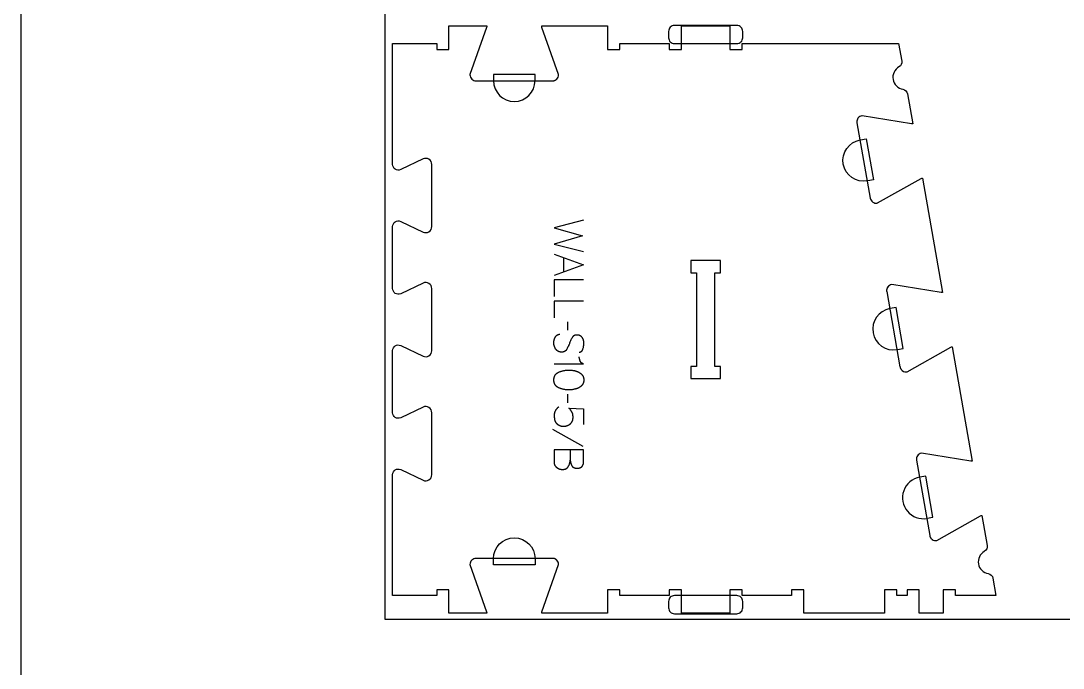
# Model space of a CAD drawing. Extents: x -7518 to -4335, y -10461 to -4867.
# Drawn here: x -7518 to -6453, y -8161 to -7500 of the extents above; entities that cross this region are included whole.
import ezdxf

# ---------------------------------------------------------------- set-up
doc = ezdxf.new("R2010")
doc.units = 0
for name, color, linetype in [('0_SHEET_SPRUCEPLY_2440X122', 1, 'CONTINUOUS'), ('1_ANYTOOL_1MMDEEP_LABELS_S', 2, 'CONTINUOUS'), ('3_ANYTOOL_CUTTHROUGH_INSID', 4, 'CONTINUOUS'), ('4_ANYTOOL_CUTTHROUGH_OUTSI', 5, 'CONTINUOUS'), ('5_ANYTOOL_HALF_MILL_9MM_IN', 3, 'CONTINUOUS'), ('DONOTCUT', 18, 'CONTINUOUS')]:
    doc.layers.add(name, color=color, linetype=linetype)

msp = doc.modelspace()

# ---------------------------------------------------------------- linework, layer by layer
at = {"layer": '0_SHEET_SPRUCEPLY_2440X122'}
msp.add_lwpolyline([(-7146.3, -6891.2), (-7146.3, -8111.2), (-4706.3, -8111.2), (-4706.3, -6891.2)], close=True, dxfattribs=at)
at = {"layer": '1_ANYTOOL_1MMDEEP_LABELS_S'}
for points in [[(-6943.2, -7703.8), (-6973.2, -7711.6), (-6944.1, -7720), (-6973.2, -7728.5), (-6943.2, -7736)], [(-6973.2, -7738.6), (-6943.2, -7749.4), (-6973.2, -7760.5)], [(-6963.6, -7742), (-6963.6, -7756.9)], [(-6943.2, -7764.8), (-6973.2, -7764.8), (-6973.2, -7781.9)], [(-6943.2, -7786.6), (-6973.2, -7786.6), (-6973.2, -7803.7)], [(-6959.3, -7816.3), (-6959.4, -7807.6)], [(-6947.8, -7838.6), (-6947.6, -7838.6), (-6947.5, -7838.6), (-6947.4, -7838.6), (-6947.3, -7838.6), (-6947.2, -7838.6), (-6947.1, -7838.6), (-6947, -7838.5), (-6947, -7838.5), (-6946.9, -7838.5), (-6946.8, -7838.5), (-6946.7, -7838.5), (-6946.6, -7838.5), (-6946.5, -7838.4), (-6946.5, -7838.4), (-6946.4, -7838.4), (-6946.3, -7838.4), (-6946.2, -7838.3), (-6946.1, -7838.3), (-6946.1, -7838.3), (-6946, -7838.2), (-6945.9, -7838.2), (-6945.9, -7838.2), (-6945.8, -7838.1), (-6945.7, -7838.1), (-6945.6, -7838.1), (-6945.6, -7838), (-6945.5, -7838), (-6945.4, -7837.9), (-6945.4, -7837.9), (-6945.3, -7837.8), (-6945.2, -7837.8), (-6945.2, -7837.7), (-6945.1, -7837.7), (-6945.1, -7837.6), (-6945, -7837.6), (-6945, -7837.5), (-6944.9, -7837.4), (-6944.8, -7837.4), (-6944.8, -7837.3), (-6944.7, -7837.2), (-6944.7, -7837.2), (-6944.6, -7837.1), (-6944.6, -7837), (-6944.5, -7837), (-6944.5, -7836.9), (-6944.4, -7836.8), (-6944.4, -7836.7), (-6944.3, -7836.7), (-6944.3, -7836.6), (-6944.3, -7836.5), (-6944.2, -7836.4), (-6944.1, -7836.3), (-6944, -7836.1), (-6944, -7835.9), (-6943.9, -7835.7), (-6943.8, -7835.5), (-6943.8, -7835.3), (-6943.6, -7834.5), (-6943.4, -7833.7), (-6943.2, -7832.9), (-6943.1, -7832.1), (-6943, -7831.8), (-6943, -7831.4), (-6942.9, -7831), (-6942.9, -7830.6), (-6942.9, -7830.3), (-6942.9, -7829.9), (-6942.8, -7829.6), (-6942.8, -7829.2), (-6942.8, -7829), (-6942.8, -7828.8), (-6942.9, -7828.6), (-6942.9, -7828.4), (-6942.9, -7828.2), (-6942.9, -7828.1), (-6942.9, -7827.9), (-6943, -7827.7), (-6943, -7827.5), (-6943, -7827.3), (-6943.1, -7827.1), (-6943.1, -7827), (-6943.1, -7826.8), (-6943.2, -7826.6), (-6943.2, -7826.4), (-6943.3, -7826.2), (-6943.4, -7826.1), (-6943.4, -7825.9), (-6943.5, -7825.7), (-6943.5, -7825.5), (-6943.6, -7825.4), (-6943.7, -7825.2), (-6943.8, -7825), (-6943.9, -7824.9), (-6944, -7824.7), (-6944, -7824.5), (-6944.1, -7824.4), (-6944.2, -7824.2), (-6944.3, -7824.1), (-6944.4, -7823.9), (-6944.5, -7823.7), (-6944.7, -7823.6), (-6944.8, -7823.4), (-6944.9, -7823.3), (-6945, -7823.1), (-6945.1, -7823), (-6945.3, -7822.9), (-6945.4, -7822.7), (-6945.5, -7822.6), (-6945.7, -7822.5), (-6945.8, -7822.4), (-6946, -7822.3), (-6946.1, -7822.2), (-6946.2, -7822.1), (-6946.4, -7822), (-6946.6, -7821.9), (-6946.7, -7821.8), (-6946.9, -7821.7), (-6947, -7821.7), (-6947.2, -7821.6), (-6947.4, -7821.5), (-6947.5, -7821.5), (-6947.7, -7821.4), (-6947.9, -7821.3), (-6948.1, -7821.3), (-6948.3, -7821.3), (-6948.5, -7821.2), (-6948.7, -7821.2), (-6948.8, -7821.2), (-6949, -7821.1), (-6949.2, -7821.1), (-6949.4, -7821.1), (-6949.7, -7821.1), (-6949.9, -7821.1), (-6950.1, -7821.1), (-6950.3, -7821.1), (-6950.5, -7821.1), (-6950.7, -7821.2), (-6950.9, -7821.2), (-6951.1, -7821.2), (-6951.3, -7821.2), (-6951.5, -7821.3), (-6951.7, -7821.3), (-6951.9, -7821.4), (-6952, -7821.4), (-6952.2, -7821.5), (-6952.3, -7821.5), (-6952.4, -7821.6), (-6952.5, -7821.6), (-6952.5, -7821.6), (-6952.6, -7821.7), (-6952.7, -7821.7), (-6952.8, -7821.8), (-6952.9, -7821.8), (-6952.9, -7821.9), (-6953, -7821.9), (-6953.1, -7822), (-6953.2, -7822), (-6953.3, -7822.1), (-6953.3, -7822.1), (-6953.4, -7822.2), (-6953.5, -7822.2), (-6953.5, -7822.3), (-6953.6, -7822.3), (-6953.7, -7822.4), (-6953.7, -7822.4), (-6953.8, -7822.5), (-6953.9, -7822.6), (-6953.9, -7822.6), (-6954, -7822.7), (-6954.1, -7822.8), (-6954.3, -7823), (-6954.4, -7823.1), (-6954.5, -7823.3), (-6954.6, -7823.4), (-6954.7, -7823.6), (-6954.8, -7823.8), (-6954.9, -7823.9), (-6955.3, -7824.7), (-6955.7, -7825.4), (-6956.1, -7826.1), (-6956.4, -7826.9), (-6956.8, -7827.7), (-6957.1, -7828.5), (-6957.4, -7829.3), (-6957.7, -7830.1), (-6958, -7830.9), (-6958.4, -7831.7), (-6958.7, -7832.5), (-6959.1, -7833.3), (-6959.5, -7834), (-6959.8, -7834.8), (-6960.2, -7835.5), (-6960.7, -7836.1), (-6960.8, -7836.3), (-6960.9, -7836.5), (-6961, -7836.6), (-6961.1, -7836.7), (-6961.1, -7836.8), (-6961.2, -7836.8), (-6961.3, -7836.9), (-6961.3, -7837), (-6961.4, -7837.1), (-6961.4, -7837.1), (-6961.5, -7837.2), (-6961.6, -7837.3), (-6961.7, -7837.3), (-6961.7, -7837.4), (-6961.8, -7837.4), (-6961.9, -7837.5), (-6961.9, -7837.5), (-6962, -7837.6), (-6962.1, -7837.7), (-6962.2, -7837.7), (-6962.2, -7837.8), (-6962.3, -7837.8), (-6962.4, -7837.8), (-6962.5, -7837.9), (-6962.6, -7837.9), (-6962.6, -7838), (-6962.7, -7838), (-6962.8, -7838.1), (-6962.9, -7838.1), (-6963, -7838.1), (-6963.1, -7838.2), (-6963.1, -7838.2), (-6963.2, -7838.2), (-6963.3, -7838.3), (-6963.4, -7838.3), (-6963.5, -7838.3), (-6963.6, -7838.4), (-6963.8, -7838.4), (-6964, -7838.4), (-6964.2, -7838.5), (-6964.4, -7838.5), (-6964.6, -7838.5), (-6964.8, -7838.6), (-6965, -7838.6), (-6965.2, -7838.6), (-6965.4, -7838.6), (-6965.7, -7838.6), (-6965.9, -7838.6), (-6966.1, -7838.5), (-6966.3, -7838.5), (-6966.6, -7838.5), (-6966.8, -7838.5), (-6967, -7838.4), (-6967.2, -7838.4), (-6967.4, -7838.3), (-6967.6, -7838.3), (-6967.9, -7838.2), (-6968.1, -7838.2), (-6968.3, -7838.1), (-6968.4, -7838), (-6968.6, -7838), (-6968.8, -7837.9), (-6969, -7837.8), (-6969.2, -7837.7), (-6969.4, -7837.6), (-6969.5, -7837.5), (-6969.7, -7837.4), (-6969.9, -7837.3), (-6970, -7837.2), (-6970.2, -7837), (-6970.3, -7836.9), (-6970.5, -7836.8), (-6970.6, -7836.7), (-6970.8, -7836.5), (-6970.9, -7836.4), (-6971, -7836.2), (-6971.2, -7836.1), (-6971.3, -7835.9), (-6971.4, -7835.7), (-6971.5, -7835.6), (-6971.7, -7835.4), (-6971.9, -7835), (-6972.1, -7834.7), (-6972.3, -7834.3), (-6972.5, -7833.9), (-6972.6, -7833.5), (-6972.8, -7833.2), (-6972.8, -7833), (-6972.9, -7832.8), (-6973, -7832.6), (-6973, -7832.4), (-6973.1, -7832.2), (-6973.1, -7832), (-6973.2, -7831.8), (-6973.2, -7831.6), (-6973.3, -7831.4), (-6973.3, -7831.2), (-6973.4, -7831), (-6973.4, -7830.8), (-6973.4, -7830.6), (-6973.4, -7830.4), (-6973.5, -7830), (-6973.5, -7829.6), (-6973.5, -7829.2), (-6973.5, -7828.8), (-6973.5, -7828.4), (-6973.5, -7828), (-6973.4, -7827.6), (-6973.4, -7827.2), (-6973.3, -7826.8), (-6973.2, -7826.4), (-6973.2, -7826), (-6973.1, -7825.6), (-6972.9, -7825.3), (-6972.8, -7824.9), (-6972.7, -7824.5), (-6972.5, -7824.2), (-6972.4, -7823.8), (-6972.2, -7823.5), (-6972, -7823.1), (-6971.9, -7823), (-6971.8, -7822.8), (-6971.7, -7822.6), (-6971.6, -7822.5), (-6971.4, -7822.3), (-6971.3, -7822.2), (-6971.2, -7822.1), (-6971.1, -7821.9), (-6971, -7821.8), (-6970.8, -7821.7), (-6970.7, -7821.6), (-6970.6, -7821.4), (-6970.5, -7821.4), (-6970.4, -7821.3), (-6970.4, -7821.3), (-6970.3, -7821.2), (-6970.2, -7821.2), (-6970.2, -7821.2), (-6970.1, -7821.1), (-6970, -7821.1), (-6969.9, -7821), (-6969.9, -7821), (-6969.8, -7820.9), (-6969.7, -7820.9), (-6969.6, -7820.9), (-6969.6, -7820.8), (-6969.5, -7820.8), (-6969.4, -7820.8), (-6969.3, -7820.7), (-6969.3, -7820.7), (-6969.2, -7820.7), (-6969.1, -7820.6), (-6968.9, -7820.6), (-6968.8, -7820.5), (-6968.6, -7820.5), (-6968.4, -7820.5), (-6968.2, -7820.4), (-6968.1, -7820.4), (-6967.9, -7820.4), (-6967.7, -7820.4), (-6967.5, -7820.4), (-6967.3, -7820.4)], [(-6973.2, -7850.5), (-6943.1, -7850.5), (-6943.3, -7850.4), (-6943.4, -7850.4), (-6943.6, -7850.4), (-6943.7, -7850.4), (-6943.9, -7850.3), (-6944, -7850.3), (-6944.1, -7850.2), (-6944.3, -7850.2), (-6944.4, -7850.1), (-6944.5, -7850.1), (-6944.6, -7850), (-6944.6, -7850), (-6944.7, -7850), (-6944.8, -7850), (-6944.8, -7849.9), (-6944.9, -7849.9), (-6944.9, -7849.9), (-6945, -7849.8), (-6945, -7849.8), (-6945.1, -7849.7), (-6945.2, -7849.7), (-6945.2, -7849.7), (-6945.3, -7849.6), (-6945.3, -7849.6), (-6945.4, -7849.5), (-6945.4, -7849.5), (-6945.5, -7849.4), (-6945.5, -7849.4), (-6945.6, -7849.4), (-6945.6, -7849.3), (-6945.7, -7849.3), (-6945.7, -7849.2), (-6945.8, -7849.1), (-6945.9, -7849), (-6946, -7848.9), (-6946.1, -7848.8), (-6946.1, -7848.6), (-6946.2, -7848.5), (-6946.3, -7848.4), (-6946.4, -7848.3), (-6946.4, -7848.1), (-6946.5, -7848), (-6946.5, -7847.8), (-6946.7, -7847.6), (-6946.8, -7847.3), (-6946.9, -7847), (-6947, -7846.7), (-6947.1, -7846.4), (-6947.1, -7846.1), (-6947.2, -7845.9), (-6947.3, -7845.6), (-6947.3, -7845.3), (-6947.4, -7845.1), (-6947.4, -7844.8), (-6947.4, -7844.5), (-6947.5, -7844.3), (-6947.5, -7844), (-6947.5, -7843.7), (-6947.5, -7843.5)], [(-6959.3, -7890.2), (-6959.4, -7881.4)], [(-6968.4, -7894.5), (-6968.7, -7894.7), (-6969, -7894.9), (-6969.3, -7895.1), (-6969.5, -7895.3), (-6969.8, -7895.6), (-6970, -7895.8), (-6970.3, -7896), (-6970.5, -7896.3), (-6970.7, -7896.5), (-6970.9, -7896.8), (-6971.1, -7897), (-6971.3, -7897.3), (-6971.5, -7897.5), (-6971.7, -7897.8), (-6971.8, -7898.1), (-6972, -7898.4), (-6972.1, -7898.6), (-6972.3, -7898.9), (-6972.4, -7899.2), (-6972.5, -7899.5), (-6972.6, -7899.8), (-6972.7, -7900.1), (-6972.8, -7900.4), (-6972.9, -7900.8), (-6973, -7901.1), (-6973, -7901.4), (-6973.1, -7901.7), (-6973.1, -7902.1), (-6973.1, -7902.4), (-6973.2, -7902.7), (-6973.2, -7903.1), (-6973.2, -7903.4), (-6973.2, -7903.8), (-6973.2, -7904.3), (-6973.1, -7904.7), (-6973.1, -7905.1), (-6973.1, -7905.4), (-6973, -7905.8), (-6973, -7906.2), (-6972.9, -7906.6), (-6972.8, -7906.9), (-6972.8, -7907.3), (-6972.7, -7907.6), (-6972.6, -7908), (-6972.5, -7908.3), (-6972.4, -7908.6), (-6972.3, -7909), (-6972.1, -7909.3), (-6972.1, -7909.4), (-6972, -7909.6), (-6971.9, -7909.7), (-6971.8, -7909.9), (-6971.8, -7910), (-6971.7, -7910.2), (-6971.6, -7910.3), (-6971.5, -7910.5), (-6971.4, -7910.6), (-6971.3, -7910.8), (-6971.2, -7910.9), (-6971, -7911), (-6970.9, -7911.2), (-6970.8, -7911.3), (-6970.7, -7911.4), (-6970.5, -7911.6), (-6970.4, -7911.7), (-6970.3, -7911.8), (-6970.1, -7911.9), (-6970, -7912), (-6969.8, -7912.2), (-6969.7, -7912.3), (-6969.5, -7912.4), (-6969.3, -7912.5), (-6969.2, -7912.6), (-6969, -7912.7), (-6968.8, -7912.8), (-6968.6, -7912.9), (-6968.3, -7913.1), (-6967.9, -7913.3), (-6967.6, -7913.4), (-6967.4, -7913.6), (-6967.1, -7913.7), (-6966.9, -7913.7), (-6966.6, -7913.8), (-6966.4, -7913.9), (-6966.2, -7914), (-6965.9, -7914), (-6965.7, -7914.1), (-6965.4, -7914.1), (-6965.2, -7914.2), (-6965, -7914.2), (-6964.7, -7914.2), (-6964.5, -7914.3), (-6964.2, -7914.3), (-6964, -7914.3), (-6963.7, -7914.3), (-6963.5, -7914.3), (-6963.2, -7914.3), (-6963, -7914.2), (-6962.7, -7914.2), (-6962.5, -7914.2), (-6962.2, -7914.2), (-6962, -7914.1), (-6961.7, -7914.1), (-6961.5, -7914), (-6961.2, -7914), (-6961, -7913.9), (-6960.8, -7913.9), (-6960.5, -7913.8), (-6960.3, -7913.8), (-6960.1, -7913.7), (-6959.8, -7913.6), (-6959.6, -7913.5), (-6959.4, -7913.4), (-6959.2, -7913.3), (-6959, -7913.2), (-6958.8, -7913.1), (-6958.6, -7913), (-6958.4, -7912.9), (-6958.2, -7912.8), (-6958, -7912.7), (-6957.8, -7912.6), (-6957.6, -7912.4), (-6957.4, -7912.3), (-6957.2, -7912.2), (-6957, -7912), (-6956.8, -7911.9), (-6956.6, -7911.7), (-6956.5, -7911.6), (-6956.3, -7911.4), (-6956.1, -7911.2), (-6956, -7911.1), (-6955.8, -7910.9), (-6955.7, -7910.7), (-6955.5, -7910.5), (-6955.4, -7910.4), (-6955.3, -7910.2), (-6955.2, -7910), (-6955, -7909.8), (-6954.9, -7909.6), (-6954.8, -7909.4), (-6954.7, -7909.2), (-6954.6, -7908.9), (-6954.5, -7908.7), (-6954.5, -7908.5), (-6954.4, -7908.3), (-6954.3, -7908), (-6954.2, -7907.8), (-6954.2, -7907.6), (-6954.1, -7907.3), (-6954.1, -7907.1), (-6954, -7906.8), (-6954, -7906.6), (-6954, -7906.3), (-6953.9, -7906), (-6953.9, -7905.8), (-6953.9, -7905.5), (-6953.9, -7905.2), (-6953.9, -7904.9), (-6953.9, -7904.6), (-6953.9, -7904.2), (-6953.9, -7903.9), (-6954, -7903.6), (-6954, -7903.2), (-6954.1, -7902.9), (-6954.1, -7902.6), (-6954.2, -7902.3), (-6954.3, -7902), (-6954.3, -7901.7), (-6954.4, -7901.3), (-6954.5, -7901.1), (-6954.6, -7900.8), (-6954.8, -7900.5), (-6954.9, -7900.2), (-6955, -7899.9), (-6955.2, -7899.6), (-6955.3, -7899.4), (-6955.5, -7899.1), (-6955.7, -7898.8), (-6955.8, -7898.6), (-6956, -7898.3), (-6956.2, -7898), (-6956.4, -7897.8), (-6956.6, -7897.5), (-6956.8, -7897.2), (-6957, -7897), (-6957.3, -7896.7), (-6957.7, -7896.2), (-6958.2, -7895.7), (-6943.2, -7896.4), (-6943.2, -7912.6)], [(-6943.7, -7934.8), (-6974.4, -7917.7)], [(-6943.2, -7938.3), (-6973.2, -7938.3), (-6973.2, -7948), (-6973.3, -7950.5), (-6973.3, -7950.7), (-6973.3, -7950.9), (-6973.3, -7951.2), (-6973.3, -7951.4), (-6973.2, -7951.6), (-6973.2, -7951.8), (-6973.2, -7952), (-6973.2, -7952.2), (-6973.1, -7952.4), (-6973.1, -7952.6), (-6973, -7952.8), (-6973, -7953), (-6972.9, -7953.2), (-6972.8, -7953.4), (-6972.8, -7953.6), (-6972.7, -7953.8), (-6972.6, -7954), (-6972.5, -7954.1), (-6972.4, -7954.3), (-6972.3, -7954.5), (-6972.2, -7954.6), (-6972.1, -7954.8), (-6972, -7955), (-6971.9, -7955.1), (-6971.7, -7955.3), (-6971.6, -7955.4), (-6971.5, -7955.6), (-6971.3, -7955.7), (-6971.2, -7955.9), (-6971, -7956), (-6970.8, -7956.1), (-6970.7, -7956.3), (-6970.5, -7956.4), (-6970.3, -7956.5), (-6970.2, -7956.6), (-6970, -7956.7), (-6969.8, -7956.9), (-6969.6, -7957), (-6969.5, -7957.1), (-6969.3, -7957.2), (-6969.1, -7957.3), (-6968.9, -7957.4), (-6968.7, -7957.4), (-6968.6, -7957.5), (-6968.4, -7957.6), (-6968.2, -7957.7), (-6968, -7957.7), (-6967.8, -7957.8), (-6967.6, -7957.9), (-6967.4, -7957.9), (-6967.2, -7958), (-6967, -7958), (-6966.9, -7958.1), (-6966.7, -7958.1), (-6966.5, -7958.2), (-6966.3, -7958.2), (-6966.1, -7958.2), (-6965.9, -7958.3), (-6965.7, -7958.3), (-6965.5, -7958.3), (-6965.3, -7958.3), (-6965.1, -7958.3), (-6964.9, -7958.3), (-6964.7, -7958.3), (-6964.4, -7958.3), (-6964.2, -7958.3), (-6963.9, -7958.3), (-6963.7, -7958.3), (-6963.4, -7958.3), (-6963.2, -7958.2), (-6963, -7958.2), (-6962.8, -7958.2), (-6962.5, -7958.1), (-6962.3, -7958.1), (-6962.1, -7958), (-6961.9, -7957.9), (-6961.7, -7957.9), (-6961.5, -7957.8), (-6961.3, -7957.7), (-6961.2, -7957.6), (-6961.1, -7957.6), (-6961, -7957.5), (-6960.9, -7957.5), (-6960.8, -7957.4), (-6960.7, -7957.4), (-6960.6, -7957.3), (-6960.5, -7957.3), (-6960.5, -7957.2), (-6960.4, -7957.1), (-6960.3, -7957.1), (-6960.2, -7957), (-6960.1, -7957), (-6960.1, -7956.9), (-6960, -7956.8), (-6959.9, -7956.8), (-6959.8, -7956.7), (-6959.8, -7956.6), (-6959.7, -7956.6), (-6959.6, -7956.5), (-6959.6, -7956.4), (-6959.5, -7956.3), (-6959.4, -7956.3), (-6959.3, -7956.1), (-6959.2, -7955.9), (-6959, -7955.8), (-6958.9, -7955.6), (-6958.8, -7955.4), (-6958.6, -7955.1), (-6958.4, -7954.7), (-6958.2, -7954.3), (-6958, -7953.9), (-6957.8, -7953.5), (-6957.7, -7953.1), (-6957.5, -7952.7), (-6957.4, -7952.3), (-6957.3, -7951.9), (-6957.2, -7951.5), (-6957.1, -7951), (-6957, -7950.6), (-6956.9, -7950.2), (-6956.8, -7949.7), (-6956.8, -7949.3), (-6956.7, -7948.8)], [(-6956.9, -7938.3), (-6956.7, -7948.8), (-6956.7, -7949.2), (-6956.7, -7949.6), (-6956.6, -7950), (-6956.5, -7950.4), (-6956.5, -7950.8), (-6956.4, -7951.1), (-6956.3, -7951.5), (-6956.2, -7951.9), (-6956.1, -7952.2), (-6956, -7952.6), (-6955.9, -7952.9), (-6955.8, -7953.2), (-6955.6, -7953.6), (-6955.5, -7953.9), (-6955.3, -7954.2), (-6955.2, -7954.5), (-6955.1, -7954.6), (-6955.1, -7954.7), (-6955, -7954.8), (-6955, -7954.8), (-6954.9, -7954.9), (-6954.9, -7955), (-6954.8, -7955.1), (-6954.8, -7955.1), (-6954.7, -7955.2), (-6954.7, -7955.3), (-6954.6, -7955.3), (-6954.6, -7955.4), (-6954.5, -7955.5), (-6954.4, -7955.5), (-6954.4, -7955.6), (-6954.3, -7955.6), (-6954.2, -7955.7), (-6954.2, -7955.8), (-6954.1, -7955.8), (-6954, -7955.9), (-6954, -7955.9), (-6953.9, -7956), (-6953.8, -7956), (-6953.8, -7956.1), (-6953.7, -7956.1), (-6953.6, -7956.2), (-6953.5, -7956.2), (-6953.4, -7956.3), (-6953.4, -7956.3), (-6953.3, -7956.3), (-6953.2, -7956.4), (-6953.1, -7956.4), (-6953, -7956.5), (-6952.9, -7956.5), (-6952.8, -7956.6), (-6952.6, -7956.6), (-6952.4, -7956.7), (-6952.2, -7956.8), (-6952, -7956.8), (-6951.8, -7956.9), (-6951.6, -7956.9), (-6951.3, -7956.9), (-6951.1, -7957), (-6950.9, -7957), (-6950.6, -7957), (-6950.4, -7957), (-6950.2, -7957), (-6949.9, -7957), (-6949.7, -7957), (-6949.3, -7957), (-6949.1, -7957), (-6948.9, -7957), (-6948.7, -7957), (-6948.5, -7957), (-6948.3, -7957), (-6948.1, -7956.9), (-6948, -7956.9), (-6947.8, -7956.9), (-6947.6, -7956.9), (-6947.5, -7956.8), (-6947.3, -7956.8), (-6947.1, -7956.7), (-6947, -7956.7), (-6946.8, -7956.6), (-6946.7, -7956.6), (-6946.5, -7956.5), (-6946.4, -7956.5), (-6946.2, -7956.4), (-6946.1, -7956.3), (-6946, -7956.3), (-6945.8, -7956.2), (-6945.7, -7956.1), (-6945.6, -7956), (-6945.5, -7955.9), (-6945.3, -7955.9), (-6945.2, -7955.8), (-6945.1, -7955.7), (-6945, -7955.6), (-6944.9, -7955.5), (-6944.8, -7955.4), (-6944.7, -7955.3), (-6944.6, -7955.2), (-6944.5, -7955), (-6944.4, -7954.9), (-6944.3, -7954.8), (-6944.2, -7954.7), (-6944.2, -7954.6), (-6944.1, -7954.4), (-6944, -7954.3), (-6943.9, -7954.2), (-6943.9, -7954), (-6943.8, -7953.9), (-6943.8, -7953.7), (-6943.7, -7953.6), (-6943.6, -7953.4), (-6943.6, -7953.3), (-6943.5, -7953.1), (-6943.5, -7953), (-6943.4, -7952.8), (-6943.4, -7952.6), (-6943.4, -7952.5), (-6943.3, -7952.3), (-6943.3, -7952.1), (-6943.3, -7951.9), (-6943.3, -7951.7), (-6943.2, -7951.6), (-6943.2, -7951.4), (-6943.2, -7951.2), (-6943.2, -7950.8), (-6943.2, -7950.4), (-6943.2, -7938.3)]]:
    msp.add_lwpolyline(points, dxfattribs=at)
msp.add_lwpolyline([(-6942.9, -7867), (-6942.9, -7867.3), (-6942.9, -7867.7), (-6943, -7867.9), (-6943, -7868.1), (-6943, -7868.2), (-6943, -7868.4), (-6943, -7868.6), (-6943.1, -7868.7), (-6943.1, -7868.9), (-6943.1, -7869.1), (-6943.2, -7869.2), (-6943.2, -7869.4), (-6943.3, -7869.6), (-6943.3, -7869.7), (-6943.4, -7869.9), (-6943.4, -7870), (-6943.5, -7870.2), (-6943.5, -7870.3), (-6943.6, -7870.5), (-6943.6, -7870.6), (-6943.7, -7870.7), (-6943.8, -7870.9), (-6943.9, -7871), (-6943.9, -7871.2), (-6944, -7871.3), (-6944.1, -7871.4), (-6944.2, -7871.6), (-6944.3, -7871.7), (-6944.4, -7871.8), (-6944.4, -7871.9), (-6944.6, -7872.2), (-6944.8, -7872.4), (-6945, -7872.6), (-6945.3, -7872.9), (-6945.5, -7873.1), (-6945.7, -7873.3), (-6945.9, -7873.5), (-6946.2, -7873.7), (-6946.4, -7873.9), (-6946.7, -7874.1), (-6946.9, -7874.3), (-6947.2, -7874.4), (-6947.5, -7874.6), (-6947.7, -7874.8), (-6948, -7874.9), (-6948.3, -7875.1), (-6948.6, -7875.2), (-6948.9, -7875.3), (-6949.2, -7875.5), (-6949.5, -7875.6), (-6949.8, -7875.7), (-6950.1, -7875.8), (-6950.4, -7875.9), (-6950.7, -7876), (-6951.1, -7876.1), (-6951.4, -7876.2), (-6951.7, -7876.3), (-6952, -7876.4), (-6952.4, -7876.5), (-6952.7, -7876.5), (-6953.4, -7876.7), (-6954.1, -7876.8), (-6954.7, -7876.9), (-6955.4, -7876.9), (-6956, -7877), (-6956.7, -7877.1), (-6957.3, -7877.1), (-6958, -7877.1), (-6958.6, -7877.1), (-6959.2, -7877.1), (-6959.8, -7877.1), (-6960.4, -7877), (-6961, -7877), (-6961.7, -7876.9), (-6962.3, -7876.8), (-6962.9, -7876.7), (-6963.5, -7876.6), (-6964.1, -7876.4), (-6964.7, -7876.3), (-6965.4, -7876.1), (-6966, -7875.9), (-6966.6, -7875.7), (-6967.2, -7875.5), (-6967.8, -7875.3), (-6968.5, -7875), (-6968.8, -7874.9), (-6969.1, -7874.7), (-6969.4, -7874.6), (-6969.5, -7874.5), (-6969.6, -7874.4), (-6969.8, -7874.3), (-6969.9, -7874.2), (-6970, -7874.2), (-6970.2, -7874.1), (-6970.3, -7874), (-6970.4, -7873.9), (-6970.5, -7873.8), (-6970.6, -7873.7), (-6970.8, -7873.6), (-6970.9, -7873.5), (-6971, -7873.4), (-6971.1, -7873.3), (-6971.2, -7873.2), (-6971.3, -7873.1), (-6971.4, -7873), (-6971.5, -7872.9), (-6971.6, -7872.8), (-6971.7, -7872.6), (-6971.8, -7872.5), (-6971.9, -7872.4), (-6972, -7872.3), (-6972, -7872.2), (-6972.1, -7872.1), (-6972.2, -7871.9), (-6972.3, -7871.8), (-6972.3, -7871.7), (-6972.4, -7871.5), (-6972.5, -7871.4), (-6972.6, -7871.3), (-6972.6, -7871.1), (-6972.7, -7871), (-6972.7, -7870.9), (-6972.8, -7870.7), (-6972.9, -7870.6), (-6972.9, -7870.4), (-6973, -7870.3), (-6973, -7870.1), (-6973, -7870), (-6973.1, -7869.8), (-6973.1, -7869.7), (-6973.2, -7869.4), (-6973.3, -7869), (-6973.3, -7868.7), (-6973.4, -7868.4), (-6973.4, -7868), (-6973.4, -7867.7), (-6973.4, -7867.3), (-6973.4, -7867), (-6973.4, -7866.6), (-6973.4, -7866.2), (-6973.4, -7865.9), (-6973.4, -7865.6), (-6973.3, -7865.2), (-6973.3, -7864.9), (-6973.2, -7864.6), (-6973.2, -7864.4), (-6973.1, -7864.3), (-6973.1, -7864.1), (-6973, -7864), (-6973, -7863.8), (-6972.9, -7863.7), (-6972.9, -7863.5), (-6972.8, -7863.4), (-6972.8, -7863.2), (-6972.7, -7863.1), (-6972.7, -7863), (-6972.6, -7862.8), (-6972.5, -7862.7), (-6972.5, -7862.5), (-6972.4, -7862.4), (-6972.3, -7862.3), (-6972.3, -7862.2), (-6972.2, -7862), (-6972.1, -7861.9), (-6972, -7861.8), (-6971.9, -7861.7), (-6971.9, -7861.6), (-6971.8, -7861.4), (-6971.7, -7861.3), (-6971.6, -7861.2), (-6971.5, -7861.1), (-6971.4, -7861), (-6971.3, -7860.9), (-6971.2, -7860.8), (-6971.1, -7860.7), (-6971, -7860.6), (-6970.8, -7860.5), (-6970.7, -7860.4), (-6970.6, -7860.3), (-6970.5, -7860.2), (-6970.4, -7860.1), (-6970.3, -7860), (-6970.1, -7859.9), (-6970, -7859.8), (-6969.9, -7859.7), (-6969.7, -7859.7), (-6969.6, -7859.6), (-6969.5, -7859.5), (-6969.3, -7859.4), (-6969, -7859.3), (-6968.7, -7859.1), (-6968.4, -7859), (-6967.8, -7858.7), (-6967.2, -7858.5), (-6966.5, -7858.3), (-6965.9, -7858.1), (-6965.3, -7857.9), (-6964.7, -7857.7), (-6964.1, -7857.6), (-6963.4, -7857.4), (-6962.8, -7857.3), (-6962.2, -7857.2), (-6961.6, -7857.1), (-6961, -7857), (-6960.4, -7857), (-6959.7, -7856.9), (-6959.1, -7856.9), (-6958.5, -7856.9), (-6957.9, -7856.9), (-6957.3, -7856.9), (-6956.6, -7857), (-6956, -7857), (-6955.4, -7857.1), (-6954.7, -7857.1), (-6954, -7857.2), (-6953.3, -7857.3), (-6953, -7857.4), (-6952.7, -7857.5), (-6952.3, -7857.5), (-6952, -7857.6), (-6951.7, -7857.7), (-6951.3, -7857.8), (-6951, -7857.9), (-6950.7, -7858), (-6950.4, -7858.1), (-6950.1, -7858.2), (-6949.8, -7858.3), (-6949.5, -7858.4), (-6949.2, -7858.5), (-6948.9, -7858.7), (-6948.6, -7858.8), (-6948.3, -7858.9), (-6948, -7859.1), (-6947.7, -7859.3), (-6947.4, -7859.4), (-6947.2, -7859.6), (-6946.9, -7859.8), (-6946.7, -7859.9), (-6946.4, -7860.1), (-6946.2, -7860.3), (-6945.9, -7860.5), (-6945.7, -7860.7), (-6945.5, -7860.9), (-6945.3, -7861.1), (-6945, -7861.4), (-6944.8, -7861.6), (-6944.6, -7861.8), (-6944.4, -7862.1), (-6944.4, -7862.2), (-6944.3, -7862.3), (-6944.2, -7862.4), (-6944.1, -7862.6), (-6944, -7862.7), (-6943.9, -7862.8), (-6943.9, -7863), (-6943.8, -7863.1), (-6943.7, -7863.2), (-6943.6, -7863.4), (-6943.6, -7863.5), (-6943.5, -7863.7), (-6943.5, -7863.8), (-6943.4, -7864), (-6943.4, -7864.1), (-6943.3, -7864.3), (-6943.3, -7864.4), (-6943.2, -7864.6), (-6943.2, -7864.7), (-6943.1, -7864.9), (-6943.1, -7865), (-6943.1, -7865.2), (-6943, -7865.4), (-6943, -7865.5), (-6943, -7865.7), (-6943, -7865.9), (-6943, -7866.1), (-6942.9, -7866.2), (-6942.9, -7866.6)], close=True, dxfattribs=at)
at = {"layer": '3_ANYTOOL_CUTTHROUGH_INSID', "color": 4}
msp.add_lwpolyline([(-6803.2, -7865.4), (-6803.2, -7853.1), (-6809.2, -7853.1), (-6809.2, -7757.6), (-6803.2, -7757.6), (-6803.2, -7745.1), (-6833.7, -7745.1), (-6833.7, -7757.6), (-6827.7, -7757.6), (-6827.7, -7853.1), (-6833.7, -7853.1), (-6833.7, -7865.6), (-6803.2, -7865.6)], close=True, dxfattribs=at)
at = {"layer": '4_ANYTOOL_CUTTHROUGH_OUTSI', "color": 5}
msp.add_lwpolyline([(-7130, -7652.2, -0.551268), (-7138.2, -7647), (-7138.2, -7523.6), (-7093.2, -7523.6), (-7093.2, -7529.6), (-7080.7, -7529.6), (-7080.7, -7505.6), (-7042.1, -7505.6), (-7042.1, -7505.6, -0.061485), (-7042.3, -7507), (-7059.2, -7555.3), (-7059.2, -7555.3), (-7059.2, -7555.4), (-7059.2, -7555.4, 0.414214), (-7053, -7561.6), (-6975, -7561.6), (-6974.8, -7561.6), (-6974.7, -7561.6), (-6974.5, -7561.6), (-6974.4, -7561.6), (-6974.2, -7561.6), (-6974.1, -7561.5), (-6973.9, -7561.5), (-6973.8, -7561.5), (-6973.6, -7561.5), (-6973.5, -7561.4), (-6973.3, -7561.4), (-6973.2, -7561.3), (-6973, -7561.3), (-6972.9, -7561.3), (-6972.7, -7561.2), (-6972.6, -7561.1), (-6972.5, -7561.1), (-6972.3, -7561), (-6972.2, -7560.9), (-6972, -7560.9), (-6971.9, -7560.8), (-6971.8, -7560.7), (-6971.6, -7560.6), (-6971.5, -7560.6), (-6971.4, -7560.5), (-6971.3, -7560.4), (-6971.1, -7560.3), (-6971, -7560.2), (-6970.9, -7560.1), (-6970.8, -7560), (-6970.7, -7559.9), (-6970.6, -7559.8, 0.198912), (-6968.7, -7555.4), (-6968.7, -7555.3), (-6968.8, -7555.3), (-6985.7, -7507), (-6985.7, -7507, -0.061485), (-6985.9, -7505.6), (-6968.4, -7505.6), (-6918.7, -7505.6), (-6918.7, -7529.6), (-6906.2, -7529.6), (-6906.2, -7523.6), (-6855.7, -7523.6), (-6855.7, -7529.6), (-6843.2, -7529.6), (-6843.2, -7505.6), (-6793.7, -7505.6), (-6793.7, -7529.6), (-6781.2, -7529.6), (-6781.2, -7523.6), (-6621.3, -7523.6), (-6618.1, -7541.4), (-6618.1, -7541.4, -0.317837), (-6621, -7547.4, 0.317837), (-6627, -7560.2, 0.317837), (-6617, -7570.2, -0.317837), (-6612.3, -7574.8), (-6606.8, -7605.5, -0.061485), (-6608.3, -7605.5), (-6658.7, -7597.2), (-6658.8, -7597.2), (-6658.8, -7597.2), (-6658.8, -7597.2, 0.198912), (-6662.9, -7599.8), (-6662.9, -7599.9), (-6663, -7600.1), (-6663.1, -7600.2), (-6663.2, -7600.3), (-6663.2, -7600.5), (-6663.3, -7600.6), (-6663.4, -7600.7), (-6663.4, -7600.9), (-6663.5, -7601), (-6663.6, -7601.2), (-6663.6, -7601.3), (-6663.7, -7601.4), (-6663.7, -7601.6), (-6663.8, -7601.7), (-6663.8, -7601.9), (-6663.8, -7602), (-6663.9, -7602.2), (-6663.9, -7602.3), (-6663.9, -7602.5), (-6663.9, -7602.7), (-6664, -7602.8), (-6664, -7603), (-6664, -7603.1), (-6664, -7603.3), (-6664, -7603.4), (-6664, -7603.6), (-6664, -7603.7), (-6664, -7603.9), (-6663.9, -7604), (-6663.9, -7604.2), (-6663.9, -7604.3), (-6663.9, -7604.5), (-6650.3, -7681.3, 0.414214), (-6643.1, -7686.4), (-6643.1, -7686.4), (-6643, -7686.3), (-6598.4, -7661.3), (-6598.4, -7661.3, -0.061485), (-6597.1, -7660.8), (-6576.5, -7777.7, -0.061485), (-6577.9, -7777.7), (-6628.4, -7769.5), (-6628.4, -7769.5), (-6628.4, -7769.5), (-6628.4, -7769.5, 0.198912), (-6632.5, -7772.1), (-6632.6, -7772.2), (-6632.6, -7772.3), (-6632.7, -7772.4), (-6632.8, -7772.6), (-6632.9, -7772.7), (-6632.9, -7772.8), (-6633, -7773), (-6633.1, -7773.1), (-6633.1, -7773.3), (-6633.2, -7773.4), (-6633.2, -7773.5), (-6633.3, -7773.7), (-6633.3, -7773.8), (-6633.4, -7774), (-6633.4, -7774.1), (-6633.5, -7774.3), (-6633.5, -7774.4), (-6633.5, -7774.6), (-6633.5, -7774.7), (-6633.6, -7774.9), (-6633.6, -7775.1), (-6633.6, -7775.2), (-6633.6, -7775.4), (-6633.6, -7775.5), (-6633.6, -7775.7), (-6633.6, -7775.8), (-6633.6, -7776), (-6633.6, -7776.1), (-6633.6, -7776.3), (-6633.6, -7776.4), (-6633.5, -7776.6), (-6633.5, -7776.7), (-6620, -7853.5), (-6619.9, -7853.7), (-6619.9, -7853.8), (-6619.9, -7854), (-6619.8, -7854.1), (-6619.8, -7854.3), (-6619.7, -7854.4), (-6619.7, -7854.6), (-6619.6, -7854.7), (-6619.6, -7854.9), (-6619.5, -7855), (-6619.5, -7855.1), (-6619.4, -7855.3), (-6619.3, -7855.4), (-6619.2, -7855.5), (-6619.2, -7855.7), (-6619.1, -7855.8), (-6619, -7855.9), (-6618.9, -7856.1), (-6618.8, -7856.2), (-6618.7, -7856.3), (-6618.6, -7856.4), (-6618.5, -7856.6), (-6618.4, -7856.7), (-6618.3, -7856.8), (-6618.2, -7856.9), (-6618.1, -7857), (-6618, -7857.1), (-6617.9, -7857.2), (-6617.8, -7857.3), (-6617.6, -7857.4), (-6617.5, -7857.5), (-6617.4, -7857.6, 0.198912), (-6612.7, -7858.6), (-6612.7, -7858.6), (-6612.7, -7858.6), (-6568, -7833.6), (-6568, -7833.6, -0.061485), (-6566.7, -7833.1), (-6546.1, -7950, -0.061485), (-6547.5, -7950), (-6598, -7941.7), (-6598, -7941.7), (-6598.1, -7941.7), (-6598.1, -7941.7, 0.414214), (-6603.1, -7949), (-6589.6, -8025.8), (-6589.6, -8025.9), (-6589.5, -8026.1), (-6589.5, -8026.2), (-6589.5, -8026.4), (-6589.4, -8026.5), (-6589.4, -8026.7), (-6589.3, -8026.8), (-6589.3, -8027), (-6589.2, -8027.1), (-6589.2, -8027.2), (-6589.1, -8027.4), (-6589, -8027.5), (-6589, -8027.7), (-6588.9, -8027.8), (-6588.8, -8027.9), (-6588.7, -8028.1), (-6588.6, -8028.2), (-6588.5, -8028.3), (-6588.5, -8028.4), (-6588.4, -8028.6), (-6588.3, -8028.7), (-6588.2, -8028.8), (-6588.1, -8028.9), (-6588, -8029), (-6587.8, -8029.1), (-6587.7, -8029.2), (-6587.6, -8029.3), (-6587.5, -8029.4), (-6587.4, -8029.5), (-6587.3, -8029.6), (-6587.2, -8029.7), (-6587, -8029.8, 0.198912), (-6582.4, -8030.9), (-6582.3, -8030.8), (-6582.3, -8030.8), (-6537.7, -8005.8), (-6537.7, -8005.8, -0.061485), (-6536.3, -8005.3), (-6530.9, -8036, -0.317837), (-6533.8, -8042, 0.317837), (-6539.8, -8054.8, 0.317837), (-6529.8, -8064.7, -0.317837), (-6525, -8069.4), (-6521.9, -8087.1), (-6563.2, -8087.1), (-6563.2, -8081.1), (-6575.7, -8081.1), (-6575.7, -8105.1), (-6600.2, -8105.1), (-6600.2, -8081.1), (-6612.7, -8081.1), (-6612.7, -8087.1), (-6623.2, -8087.1), (-6623.2, -8081.1), (-6635.7, -8081.1), (-6635.7, -8105.1), (-6668.4, -8105.1), (-6718.2, -8105.1), (-6718.2, -8081.1), (-6730.7, -8081.1), (-6730.7, -8087.1), (-6781.2, -8087.1), (-6781.2, -8081.1), (-6793.7, -8081.1), (-6793.7, -8105.1), (-6843.2, -8105.1), (-6843.2, -8081.1), (-6855.7, -8081.1), (-6855.7, -8087.1), (-6906.2, -8087.1), (-6906.2, -8081.1), (-6918.7, -8081.1), (-6918.7, -8105.1), (-6968.4, -8105.1), (-6985.9, -8105.1), (-6985.9, -8105.1, -0.061486), (-6985.7, -8103.7), (-6968.8, -8055.4), (-6968.7, -8055.4), (-6968.7, -8055.4), (-6968.7, -8055.4, 0.198912), (-6970.6, -8050.9), (-6970.7, -8050.8), (-6970.8, -8050.7), (-6970.9, -8050.6), (-6971, -8050.5), (-6971.1, -8050.4), (-6971.3, -8050.4), (-6971.4, -8050.3), (-6971.5, -8050.2), (-6971.6, -8050.1), (-6971.8, -8050), (-6971.9, -8049.9), (-6972, -8049.9), (-6972.2, -8049.8), (-6972.3, -8049.7), (-6972.5, -8049.7), (-6972.6, -8049.6), (-6972.7, -8049.5), (-6972.9, -8049.5), (-6973, -8049.4), (-6973.2, -8049.4), (-6973.3, -8049.3), (-6973.5, -8049.3), (-6973.6, -8049.3), (-6973.8, -8049.2), (-6973.9, -8049.2), (-6974.1, -8049.2), (-6974.2, -8049.2), (-6974.4, -8049.1), (-6974.5, -8049.1), (-6974.7, -8049.1), (-6974.8, -8049.1), (-6975, -8049.1), (-7053, -8049.1, 0.414214), (-7059.2, -8055.4), (-7059.2, -8055.4), (-7059.2, -8055.4), (-7042.3, -8103.7), (-7042.3, -8103.7, -0.061485), (-7042.1, -8105.1), (-7080.7, -8105.1), (-7080.7, -8081.1), (-7093.2, -8081.1), (-7093.2, -8087.1), (-7138.2, -8087.1), (-7138.2, -7963.7), (-7138.2, -7963.7, -0.551268), (-7130, -7958.5), (-7107.1, -7969.4, 0.551268), (-7098.2, -7963.8), (-7098.2, -7900.4, 0.551268), (-7107.1, -7894.7), (-7130, -7905.6, -0.551268), (-7138.2, -7900.4), (-7138.2, -7837, -0.551268), (-7130, -7831.8), (-7107.1, -7842.7, 0.551268), (-7098.2, -7837.1), (-7098.2, -7773.7, 0.551268), (-7107.1, -7768), (-7130, -7778.9, -0.551268), (-7138.2, -7773.7), (-7138.2, -7710.3, -0.551268), (-7130, -7705.1), (-7107.1, -7716, 0.551268), (-7098.2, -7710.4), (-7098.2, -7647, 0.551268), (-7107.1, -7641.3)], format="xyb", close=True, dxfattribs=at)
at = {"layer": '5_ANYTOOL_HALF_MILL_9MM_IN', "color": 3}
for points in [[(-6850.3, -7505.1, 0.414214), (-6856.3, -7511.1), (-6856.3, -7517.6, 0.414214), (-6850.3, -7523.6), (-6786.6, -7523.6, 0.414214), (-6780.6, -7517.6), (-6780.6, -7511.1, 0.414214), (-6786.6, -7505.1)], [(-7035.2, -7561.4, 1), (-6992.7, -7561.4), (-6992.7, -7561.1), (-6992.7, -7555.1), (-7035.2, -7555.1), (-7035.2, -7561.1), (-7035.2, -7561.4)], [(-6653.2, -7663.8, -1), (-6660.6, -7621.9), (-6660.3, -7621.9), (-6654.4, -7620.8), (-6647, -7662.7), (-6652.9, -7663.7), (-6653.2, -7663.8)], [(-6630.2, -7794.2, 1), (-6622.8, -7836), (-6622.6, -7836), (-6616.7, -7834.9), (-6624, -7793.1), (-6629.9, -7794.1), (-6630.2, -7794.2)], [(-6599.8, -7966.4, 1), (-6592.4, -8008.3), (-6592.2, -8008.2), (-6586.3, -8007.2), (-6593.7, -7965.3), (-6599.6, -7966.4), (-6599.8, -7966.4)], [(-7035.2, -8049.4, -1), (-6992.7, -8049.4), (-6992.7, -8049.6), (-6992.7, -8055.6), (-7035.2, -8055.6), (-7035.2, -8049.6), (-7035.2, -8049.4)], [(-6850.3, -8087.1, 0.414214), (-6856.3, -8093.1), (-6856.3, -8099.6, 0.414214), (-6850.3, -8105.6), (-6786.6, -8105.6, 0.414214), (-6780.6, -8099.6), (-6780.6, -8093.1, 0.414214), (-6786.6, -8087.1)]]:
    msp.add_lwpolyline(points, format="xyb", close=True, dxfattribs=at)
at = {"layer": 'DONOTCUT'}
msp.add_lwpolyline([(-7518, -10460.6), (-4334.6, -10460.6), (-4334.6, -4867.2), (-7518, -4867.2)], close=True, dxfattribs=at)

doc.saveas('drawing.dxf')
